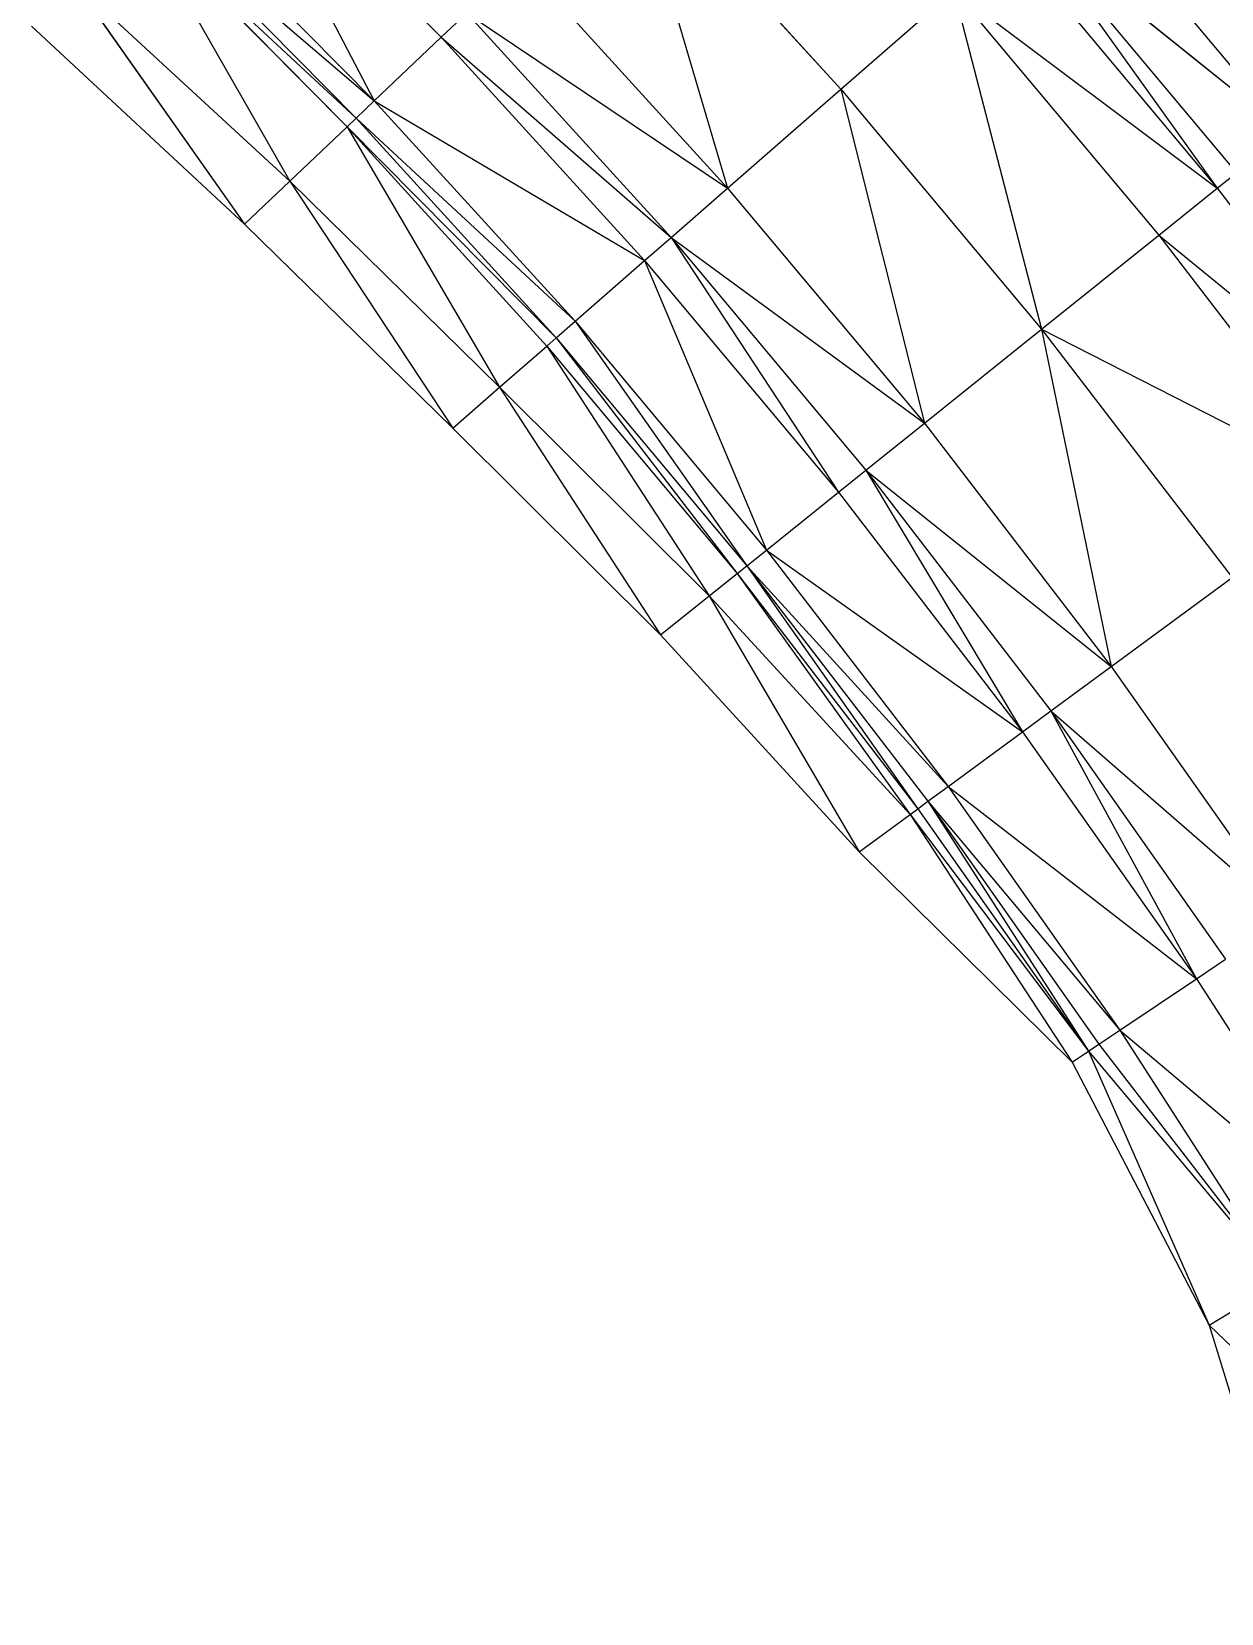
# Model space of a CAD drawing. Extents: x 2195426 to 2196998, y 328445 to 330532.
# Drawn here: x 2195876.6 to 2195971.6, y 329288.6 to 329415 of the extents above; entities that cross this region are included whole.
import ezdxf

# ---------------------------------------------------------------- set-up
doc = ezdxf.new("R2010")
doc.units = 0
doc.layers.add('LS-TIN-BOTTOM', color=1, linetype='CONTINUOUS')
doc.layers.add('LS-TIN-TOP', color=3, linetype='CONTINUOUS')

msp = doc.modelspace()

# ---------------------------------------------------------------- linework, layer by layer
at = {"layer": 'LS-TIN-BOTTOM'}
for p, q in [((2195892.3125, 329431.6662, 1195.7154), (2195903.9349, 329409.4336, 1194.7791)), ((2195892.3125, 329431.6662, 1195.7154), (2195909.2874, 329414.5147, 1196.2403)), ((2195924.3759, 329428.8381, 1197.5768), (2195932.1657, 329402.4615, 1197.6144)), ((2195924.3759, 329428.8381, 1197.5768), (2195941.2053, 329410.3535, 1198.0392)), ((2195960.1098, 329426.858, 1197.1275), (2195976.8256, 329406.8866, 1197.5272)), ((2195887.1762, 329426.3666, 1194.2541), (2195903.9349, 329409.4336, 1194.7791)), ((2195885.0884, 329424.2123, 1193.6541), (2195897.1749, 329403.0164, 1201.7641)), ((2195885.0884, 329424.2123, 1193.6541), (2195901.7591, 329407.3682, 1194.1791)), ((2195885.0884, 329424.2123, 1193.6541), (2195902.4844, 329408.0566, 1194.1791)), ((2195885.7843, 329424.9304, 1193.6541), (2195902.4844, 329408.0566, 1194.1791)), ((2195885.7843, 329424.9304, 1193.6541), (2195903.9349, 329409.4336, 1194.7791)), ((2195956.2361, 329423.4761, 1198.1455), (2195971.2909, 329402.4469, 1198.9319)), ((2195956.2361, 329423.4761, 1198.1455), (2195976.8256, 329406.8866, 1197.5272)), ((2195956.2361, 329423.4761, 1198.1455), (2195972.8144, 329403.669, 1198.5452)), ((2195954.7648, 329422.1916, 1198.5322), (2195971.2909, 329402.4469, 1198.9319)), ((2195915.673, 329420.5764, 1197.152), (2195932.1657, 329402.4615, 1197.6144)), ((2195879.952, 329418.9125, 1202.5106), (2195893.5632, 329399.5878, 1204.7521)), ((2195879.952, 329418.9125, 1202.5106), (2195897.1749, 329403.0164, 1201.7641)), ((2195941.2053, 329410.3535, 1198.0392), (2195950.245, 329418.2456, 1198.464)), ((2195950.245, 329418.2456, 1198.464), (2195957.25, 329391.1838, 1198.4389)), ((2195950.245, 329418.2456, 1198.464), (2195971.2909, 329402.4469, 1198.9319)), ((2195950.245, 329418.2456, 1198.464), (2195966.6107, 329398.6926, 1198.8637)), ((2195909.2874, 329414.5147, 1196.2403), (2195911.3214, 329416.4456, 1196.7948)), ((2195911.3214, 329416.4456, 1196.7948), (2195927.6459, 329398.5154, 1197.2571)), ((2195911.3214, 329416.4456, 1196.7948), (2195932.1657, 329402.4615, 1197.6144)), ((2195876.5548, 329415.4072, 1205.4395), (2195893.5632, 329399.5878, 1204.7521)), ((2195903.9349, 329409.4336, 1194.7791), (2195909.2874, 329414.5147, 1196.2403)), ((2195909.2874, 329414.5147, 1196.2403), (2195925.5332, 329396.671, 1196.7027)), ((2195909.2874, 329414.5147, 1196.2403), (2195927.6459, 329398.5154, 1197.2571)), ((2195932.1657, 329402.4615, 1197.6144), (2195941.2053, 329410.3535, 1198.0392)), ((2195941.2053, 329410.3535, 1198.0392), (2195947.8896, 329383.6752, 1198.0141)), ((2195941.2053, 329410.3535, 1198.0392), (2195957.25, 329391.1838, 1198.4389)), ((2195902.4844, 329408.0566, 1194.1791), (2195903.9349, 329409.4336, 1194.7791)), ((2195903.9349, 329409.4336, 1194.7791), (2195919.9737, 329391.8172, 1195.2414)), ((2195903.9349, 329409.4336, 1194.7791), (2195925.5332, 329396.671, 1196.7027)), ((2195901.7591, 329407.3682, 1194.1791), (2195902.4844, 329408.0566, 1194.1791)), ((2195902.4844, 329408.0566, 1194.1791), (2195918.4671, 329390.5019, 1194.6414)), ((2195902.4844, 329408.0566, 1194.1791), (2195919.9737, 329391.8172, 1195.2414)), ((2195897.1749, 329403.0164, 1201.7641), (2195901.7591, 329407.3682, 1194.1791)), ((2195901.7591, 329407.3682, 1194.1791), (2195913.9427, 329386.5518, 1200.6488)), ((2195901.7591, 329407.3682, 1194.1791), (2195918.4671, 329390.5019, 1194.6414)), ((2195901.7591, 329407.3682, 1194.1791), (2195917.7138, 329389.8442, 1194.6414)), ((2195893.5632, 329399.5878, 1204.7521), (2195897.1749, 329403.0164, 1201.7641)), ((2195897.1749, 329403.0164, 1201.7641), (2195910.2113, 329383.2942, 1203.6207)), ((2195897.1749, 329403.0164, 1201.7641), (2195913.9427, 329386.5518, 1200.6488)), ((2195971.2909, 329402.4469, 1198.9319), (2195972.8144, 329403.669, 1198.5452)), ((2195927.6459, 329398.5154, 1197.2571), (2195932.1657, 329402.4615, 1197.6144)), ((2195932.1657, 329402.4615, 1197.6144), (2195947.8896, 329383.6752, 1198.0141)), ((2195966.6107, 329398.6926, 1198.8637), (2195971.2909, 329402.4469, 1198.9319)), ((2195971.2909, 329402.4469, 1198.9319), (2195986.9802, 329382.0309, 1199.269)), ((2195893.5632, 329399.5878, 1204.7521), (2195910.2113, 329383.2942, 1203.6207)), ((2195925.5332, 329396.671, 1196.7027), (2195927.6459, 329398.5154, 1197.2571)), ((2195927.6459, 329398.5154, 1197.2571), (2195941.0216, 329378.166, 1197.1024)), ((2195927.6459, 329398.5154, 1197.2571), (2195943.2093, 329379.9209, 1197.6568)), ((2195927.6459, 329398.5154, 1197.2571), (2195947.8896, 329383.6752, 1198.0141)), ((2195957.25, 329391.1838, 1198.4389), (2195966.6107, 329398.6926, 1198.8637)), ((2195966.6107, 329398.6926, 1198.8637), (2195982.1476, 329378.4748, 1199.2007)), ((2195966.6107, 329398.6926, 1198.8637), (2195986.9802, 329382.0309, 1199.269)), ((2195919.9737, 329391.8172, 1195.2414), (2195925.5332, 329396.671, 1196.7027)), ((2195925.5332, 329396.671, 1196.7027), (2195935.2648, 329373.5481, 1195.6411)), ((2195925.5332, 329396.671, 1196.7027), (2195941.0216, 329378.166, 1197.1024)), ((2195918.4671, 329390.5019, 1194.6414), (2195919.9737, 329391.8172, 1195.2414)), ((2195919.9737, 329391.8172, 1195.2414), (2195933.7047, 329372.2966, 1195.0411)), ((2195919.9737, 329391.8172, 1195.2414), (2195935.2648, 329373.5481, 1195.6411)), ((2195947.8896, 329383.6752, 1198.0141), (2195957.25, 329391.1838, 1198.4389)), ((2195957.25, 329391.1838, 1198.4389), (2195962.8172, 329364.2503, 1198.3511)), ((2195957.25, 329391.1838, 1198.4389), (2195972.4824, 329371.3625, 1198.7759)), ((2195957.25, 329391.1838, 1198.4389), (2195982.1476, 329378.4748, 1199.2007)), ((2195917.7138, 329389.8442, 1194.6414), (2195918.4671, 329390.5019, 1194.6414)), ((2195918.4671, 329390.5019, 1194.6414), (2195932.9246, 329371.6709, 1195.0411)), ((2195918.4671, 329390.5019, 1194.6414), (2195933.7047, 329372.2966, 1195.0411)), ((2195913.9427, 329386.5518, 1200.6488), (2195917.7138, 329389.8442, 1194.6414)), ((2195917.7138, 329389.8442, 1194.6414), (2195930.7051, 329369.8905, 1198.4555)), ((2195917.7138, 329389.8442, 1194.6414), (2195932.9246, 329371.6709, 1195.0411)), ((2195910.2113, 329383.2942, 1203.6207), (2195913.9427, 329386.5518, 1200.6488)), ((2195913.9427, 329386.5518, 1200.6488), (2195926.8138, 329366.769, 1201.4487)), ((2195913.9427, 329386.5518, 1200.6488), (2195930.7051, 329369.8905, 1198.4555)), ((2195943.2093, 329379.9209, 1197.6568), (2195947.8896, 329383.6752, 1198.0141)), ((2195947.8896, 329383.6752, 1198.0141), (2195962.8172, 329364.2503, 1198.3511)), ((2195910.2113, 329383.2942, 1203.6207), (2195926.8138, 329366.769, 1201.4487)), ((2195941.0216, 329378.166, 1197.1024), (2195943.2093, 329379.9209, 1197.6568)), ((2195943.2093, 329379.9209, 1197.6568), (2195955.7258, 329359.032, 1197.4395)), ((2195943.2093, 329379.9209, 1197.6568), (2195962.8172, 329364.2503, 1198.3511)), ((2195943.2093, 329379.9209, 1197.6568), (2195957.9847, 329360.6942, 1197.9939)), ((2195935.2648, 329373.5481, 1195.6411), (2195941.0216, 329378.166, 1197.1024)), ((2195941.0216, 329378.166, 1197.1024), (2195955.7258, 329359.032, 1197.4395)), ((2195933.7047, 329372.2966, 1195.0411), (2195935.2648, 329373.5481, 1195.6411)), ((2195935.2648, 329373.5481, 1195.6411), (2195949.7816, 329354.6578, 1195.9782)), ((2195935.2648, 329373.5481, 1195.6411), (2195955.7258, 329359.032, 1197.4395)), ((2195932.9246, 329371.6709, 1195.0411), (2195933.7047, 329372.2966, 1195.0411)), ((2195933.7047, 329372.2966, 1195.0411), (2195947.3653, 329352.8798, 1195.3782)), ((2195933.7047, 329372.2966, 1195.0411), (2195948.1707, 329353.4725, 1195.3782)), ((2195933.7047, 329372.2966, 1195.0411), (2195949.7816, 329354.6578, 1195.9782)), ((2195930.7051, 329369.8905, 1198.4555), (2195932.9246, 329371.6709, 1195.0411)), ((2195932.9246, 329371.6709, 1195.0411), (2195946.741, 329352.4204, 1196.3083)), ((2195932.9246, 329371.6709, 1195.0411), (2195947.3653, 329352.8798, 1195.3782)), ((2195962.8172, 329364.2503, 1198.3511), (2195972.4824, 329371.3625, 1198.7759)), ((2195926.8138, 329366.769, 1201.4487), (2195930.7051, 329369.8905, 1198.4555)), ((2195930.7051, 329369.8905, 1198.4555), (2195942.6693, 329349.4242, 1199.3415)), ((2195930.7051, 329369.8905, 1198.4555), (2195946.741, 329352.4204, 1196.3083)), ((2195926.8138, 329366.769, 1201.4487), (2195942.6693, 329349.4242, 1199.3415)), ((2195957.9847, 329360.6942, 1197.9939), (2195962.8172, 329364.2503, 1198.3511)), ((2195962.8172, 329364.2503, 1198.3511), (2195976.9228, 329344.2204, 1198.6256)), ((2195955.7258, 329359.032, 1197.4395), (2195957.9847, 329360.6942, 1197.9939)), ((2195957.9847, 329360.6942, 1197.9939), (2195969.6202, 329339.302, 1197.7139)), ((2195957.9847, 329360.6942, 1197.9939), (2195976.9228, 329344.2204, 1198.6256)), ((2195957.9847, 329360.6942, 1197.9939), (2195971.9463, 329340.8687, 1198.2683)), ((2195949.7816, 329354.6578, 1195.9782), (2195955.7258, 329359.032, 1197.4395)), ((2195955.7258, 329359.032, 1197.4395), (2195969.6202, 329339.302, 1197.7139)), ((2195948.1707, 329353.4725, 1195.3782), (2195949.7816, 329354.6578, 1195.9782)), ((2195949.7816, 329354.6578, 1195.9782), (2195963.4989, 329335.1793, 1196.2526)), ((2195949.7816, 329354.6578, 1195.9782), (2195969.6202, 329339.302, 1197.7139)), ((2195947.3653, 329352.8798, 1195.3782), (2195948.1707, 329353.4725, 1195.3782)), ((2195948.1707, 329353.4725, 1195.3782), (2195961.0106, 329333.5034, 1195.6526)), ((2195948.1707, 329353.4725, 1195.3782), (2195963.4989, 329335.1793, 1196.2526)), ((2195948.1707, 329353.4725, 1195.3782), (2195961.84, 329334.062, 1195.6526)), ((2195942.6693, 329349.4242, 1199.3415), (2195946.741, 329352.4204, 1196.3083)), ((2195946.741, 329352.4204, 1196.3083), (2195947.3653, 329352.8798, 1195.3782)), ((2195946.741, 329352.4204, 1196.3083), (2195959.7075, 329332.6257, 1196.5953)), ((2195946.741, 329352.4204, 1196.3083), (2195961.0106, 329333.5034, 1195.6526)), ((2195947.3653, 329352.8798, 1195.3782), (2195961.0106, 329333.5034, 1195.6526)), ((2195942.6693, 329349.4242, 1199.3415), (2195959.7075, 329332.6257, 1196.5953)), ((2195969.6202, 329339.302, 1197.7139), (2195971.9463, 329340.8687, 1198.2683)), ((2195963.4989, 329335.1793, 1196.2526), (2195969.6202, 329339.302, 1197.7139)), ((2195969.6202, 329339.302, 1197.7139), (2195982.6806, 329319.0104, 1197.9257)), ((2195961.84, 329334.062, 1195.6526), (2195963.4989, 329335.1793, 1196.2526)), ((2195963.4989, 329335.1793, 1196.2526), (2195976.3929, 329315.1463, 1196.4645)), ((2195963.4989, 329335.1793, 1196.2526), (2195982.6806, 329319.0104, 1197.9257)), ((2195959.7075, 329332.6257, 1196.5953), (2195961.0106, 329333.5034, 1195.6526)), ((2195961.0106, 329333.5034, 1195.6526), (2195961.84, 329334.062, 1195.6526)), ((2195961.0106, 329333.5034, 1195.6526), (2195970.6407, 329311.6112, 1195.1141)), ((2195961.0106, 329333.5034, 1195.6526), (2195976.3929, 329315.1463, 1196.4645)), ((2195961.84, 329334.062, 1195.6526), (2195976.3929, 329315.1463, 1196.4645)), ((2195959.7075, 329332.6257, 1196.5953), (2195970.6407, 329311.6112, 1195.1141)), ((2195970.6407, 329311.6112, 1195.1141), (2195976.3929, 329315.1463, 1196.4645)), ((2195970.6407, 329311.6112, 1195.1141), (2195977.706, 329288.5972, 1194.1544)), ((2195970.6407, 329311.6112, 1195.1141), (2195988.4413, 329294.5935, 1196.6136))]:
    msp.add_line(p, q, dxfattribs=at)
at = {"layer": 'LS-TIN-TOP'}
for p, q in [((2195892.312456, 329431.666236, 1199.01638), (2195903.934911, 329409.433605, 1197.455888)), ((2195892.312456, 329431.666236, 1199.01638), (2195909.287422, 329414.514707, 1199.891318)), ((2195924.375945, 329428.838139, 1202.11878), (2195932.165703, 329402.461472, 1202.181341)), ((2195924.375945, 329428.838139, 1202.11878), (2195941.205279, 329410.353473, 1202.889335)), ((2195960.109762, 329426.85803, 1201.369965), (2195976.825601, 329406.886604, 1202.036138)), ((2195887.176242, 329426.366587, 1196.58095), (2195903.934911, 329409.433605, 1197.455888)), ((2195885.088399, 329424.212309, 1195.58095), (2195897.174918, 329403.016389, 1209.097581)), ((2195885.088399, 329424.212309, 1195.58095), (2195901.759145, 329407.368165, 1196.455888)), ((2195885.088399, 329424.212309, 1195.58095), (2195902.484401, 329408.056645, 1196.455888)), ((2195885.784347, 329424.930402, 1195.58095), (2195902.484401, 329408.056645, 1196.455888)), ((2195885.784347, 329424.930402, 1195.58095), (2195903.934911, 329409.433605, 1197.455888)), ((2195956.236062, 329423.476096, 1203.06657), (2195971.290932, 329402.446903, 1204.377246)), ((2195956.236062, 329423.476096, 1203.06657), (2195976.825601, 329406.886604, 1202.036138)), ((2195956.236062, 329423.476096, 1203.06657), (2195972.81439, 329403.668963, 1203.732743)), ((2195954.764831, 329422.191638, 1203.711073), (2195971.290932, 329402.446903, 1204.377246)), ((2195915.672953, 329420.576448, 1201.410786), (2195932.165703, 329402.461472, 1202.181341)), ((2195879.952021, 329418.912491, 1210.341771), (2195893.563192, 329399.587803, 1214.077517)), ((2195879.952021, 329418.912491, 1210.341771), (2195897.174918, 329403.016389, 1209.097581)), ((2195941.205279, 329410.353473, 1202.889335), (2195950.245005, 329418.245605, 1203.597341)), ((2195950.245005, 329418.245605, 1203.597341), (2195957.250034, 329391.183831, 1203.555508)), ((2195950.245005, 329418.245605, 1203.597341), (2195971.290932, 329402.446903, 1204.377246)), ((2195950.245005, 329418.245605, 1203.597341), (2195966.610659, 329398.692566, 1204.263514)), ((2195909.287422, 329414.514707, 1199.891318), (2195911.321421, 329416.445569, 1200.81538)), ((2195911.321421, 329416.445569, 1200.81538), (2195927.645878, 329398.515439, 1201.585936)), ((2195911.321421, 329416.445569, 1200.81538), (2195932.165703, 329402.461472, 1202.181341)), ((2195876.554831, 329415.407202, 1215.223159), (2195893.563192, 329399.587803, 1214.077517)), ((2195903.934911, 329409.433605, 1197.455888), (2195909.287422, 329414.514707, 1199.891318)), ((2195909.287422, 329414.514707, 1199.891318), (2195925.533215, 329396.670979, 1200.661874)), ((2195909.287422, 329414.514707, 1199.891318), (2195927.645878, 329398.515439, 1201.585936)), ((2195932.165703, 329402.461472, 1202.181341), (2195941.205279, 329410.353473, 1202.889335)), ((2195941.205279, 329410.353473, 1202.889335), (2195947.889566, 329383.67522, 1202.847514)), ((2195941.205279, 329410.353473, 1202.889335), (2195957.250034, 329391.183831, 1203.555508)), ((2195902.484401, 329408.056645, 1196.455888), (2195903.934911, 329409.433605, 1197.455888)), ((2195903.934911, 329409.433605, 1197.455888), (2195919.973698, 329391.817244, 1198.226444)), ((2195903.934911, 329409.433605, 1197.455888), (2195925.533215, 329396.670979, 1200.661874)), ((2195901.759145, 329407.368165, 1196.455888), (2195902.484401, 329408.056645, 1196.455888)), ((2195902.484401, 329408.056645, 1196.455888), (2195918.46709, 329390.5019, 1197.226444)), ((2195902.484401, 329408.056645, 1196.455888), (2195919.973698, 329391.817244, 1198.226444)), ((2195897.174918, 329403.016389, 1209.097581), (2195901.759145, 329407.368165, 1196.455888)), ((2195901.759145, 329407.368165, 1196.455888), (2195913.942654, 329386.551841, 1207.238684)), ((2195901.759145, 329407.368165, 1196.455888), (2195918.46709, 329390.5019, 1197.226444)), ((2195901.759145, 329407.368165, 1196.455888), (2195917.713786, 329389.844227, 1197.226444)), ((2195893.563192, 329399.587803, 1214.077517), (2195897.174918, 329403.016389, 1209.097581)), ((2195897.174918, 329403.016389, 1209.097581), (2195910.211336, 329383.294215, 1212.191953)), ((2195897.174918, 329403.016389, 1209.097581), (2195913.942654, 329386.551841, 1207.238684)), ((2195971.290932, 329402.446903, 1204.377246), (2195972.81439, 329403.668963, 1203.732743)), ((2195927.645878, 329398.515439, 1201.585936), (2195932.165703, 329402.461472, 1202.181341)), ((2195932.165703, 329402.461472, 1202.181341), (2195947.889566, 329383.67522, 1202.847514)), ((2195966.610659, 329398.692566, 1204.263514), (2195971.290932, 329402.446903, 1204.377246)), ((2195971.290932, 329402.446903, 1204.377246), (2195986.98023, 329382.030917, 1204.939036)), ((2195893.563192, 329399.587803, 1214.077517), (2195910.211336, 329383.294215, 1212.191953)), ((2195925.533215, 329396.670979, 1200.661874), (2195927.645878, 329398.515439, 1201.585936)), ((2195927.645878, 329398.515439, 1201.585936), (2195941.021634, 329378.166026, 1201.328047)), ((2195927.645878, 329398.515439, 1201.585936), (2195943.209293, 329379.920883, 1202.252109)), ((2195927.645878, 329398.515439, 1201.585936), (2195947.889566, 329383.67522, 1202.847514)), ((2195957.250034, 329391.183831, 1203.555508), (2195966.610659, 329398.692566, 1204.263514)), ((2195966.610659, 329398.692566, 1204.263514), (2195982.147634, 329378.474794, 1204.825304)), ((2195966.610659, 329398.692566, 1204.263514), (2195986.98023, 329382.030917, 1204.939036)), ((2195919.973698, 329391.817244, 1198.226444), (2195925.533215, 329396.670979, 1200.661874)), ((2195925.533215, 329396.670979, 1200.661874), (2195935.264762, 329373.548083, 1198.892617)), ((2195925.533215, 329396.670979, 1200.661874), (2195941.021634, 329378.166026, 1201.328047)), ((2195918.46709, 329390.5019, 1197.226444), (2195919.973698, 329391.817244, 1198.226444)), ((2195919.973698, 329391.817244, 1198.226444), (2195933.704671, 329372.296638, 1197.892617)), ((2195919.973698, 329391.817244, 1198.226444), (2195935.264762, 329373.548083, 1198.892617)), ((2195947.889566, 329383.67522, 1202.847514), (2195957.250034, 329391.183831, 1203.555508)), ((2195957.250034, 329391.183831, 1203.555508), (2195962.817248, 329364.250301, 1203.409304)), ((2195957.250034, 329391.183831, 1203.555508), (2195972.482361, 329371.362488, 1204.117298)), ((2195957.250034, 329391.183831, 1203.555508), (2195982.147634, 329378.474794, 1204.825304)), ((2195917.713786, 329389.844227, 1197.226444), (2195918.46709, 329390.5019, 1197.226444)), ((2195918.46709, 329390.5019, 1197.226444), (2195932.924626, 329371.670915, 1197.892617)), ((2195918.46709, 329390.5019, 1197.226444), (2195933.704671, 329372.296638, 1197.892617)), ((2195913.942654, 329386.551841, 1207.238684), (2195917.713786, 329389.844227, 1197.226444)), ((2195917.713786, 329389.844227, 1197.226444), (2195930.70514, 329369.890528, 1203.583274)), ((2195917.713786, 329389.844227, 1197.226444), (2195932.924626, 329371.670915, 1197.892617)), ((2195910.211336, 329383.294215, 1212.191953), (2195913.942654, 329386.551841, 1207.238684)), ((2195913.942654, 329386.551841, 1207.238684), (2195926.813783, 329366.76903, 1208.571902)), ((2195913.942654, 329386.551841, 1207.238684), (2195930.70514, 329369.890528, 1203.583274)), ((2195943.209293, 329379.920883, 1202.252109), (2195947.889566, 329383.67522, 1202.847514)), ((2195947.889566, 329383.67522, 1202.847514), (2195962.817248, 329364.250301, 1203.409304)), ((2195910.211336, 329383.294215, 1212.191953), (2195926.813783, 329366.76903, 1208.571902)), ((2195941.021634, 329378.166026, 1201.328047), (2195943.209293, 329379.920883, 1202.252109)), ((2195943.209293, 329379.920883, 1202.252109), (2195955.725793, 329359.03197, 1201.889837)), ((2195943.209293, 329379.920883, 1202.252109), (2195962.817248, 329364.250301, 1203.409304)), ((2195943.209293, 329379.920883, 1202.252109), (2195957.984652, 329360.694178, 1202.813899)), ((2195935.264762, 329373.548083, 1198.892617), (2195941.021634, 329378.166026, 1201.328047)), ((2195941.021634, 329378.166026, 1201.328047), (2195955.725793, 329359.03197, 1201.889837)), ((2195933.704671, 329372.296638, 1197.892617), (2195935.264762, 329373.548083, 1198.892617)), ((2195935.264762, 329373.548083, 1198.892617), (2195949.78156, 329354.657835, 1199.454407)), ((2195935.264762, 329373.548083, 1198.892617), (2195955.725793, 329359.03197, 1201.889837)), ((2195932.924626, 329371.670915, 1197.892617), (2195933.704671, 329372.296638, 1197.892617)), ((2195933.704671, 329372.296638, 1197.892617), (2195947.365262, 329352.879774, 1198.454407)), ((2195933.704671, 329372.296638, 1197.892617), (2195948.170694, 329353.472461, 1198.454407)), ((2195933.704671, 329372.296638, 1197.892617), (2195949.78156, 329354.657835, 1199.454407)), ((2195930.70514, 329369.890528, 1203.583274), (2195932.924626, 329371.670915, 1197.892617)), ((2195932.924626, 329371.670915, 1197.892617), (2195946.741013, 329352.420413, 1200.004501)), ((2195932.924626, 329371.670915, 1197.892617), (2195947.365262, 329352.879774, 1198.454407)), ((2195962.817248, 329364.250301, 1203.409304), (2195972.482361, 329371.362488, 1204.117298)), ((2195926.813783, 329366.76903, 1208.571902), (2195930.70514, 329369.890528, 1203.583274)), ((2195930.70514, 329369.890528, 1203.583274), (2195942.669253, 329349.42416, 1205.05987)), ((2195930.70514, 329369.890528, 1203.583274), (2195946.741013, 329352.420413, 1200.004501)), ((2195926.813783, 329366.76903, 1208.571902), (2195942.669253, 329349.42416, 1205.05987)), ((2195957.984652, 329360.694178, 1202.813899), (2195962.817248, 329364.250301, 1203.409304)), ((2195962.817248, 329364.250301, 1203.409304), (2195976.922837, 329344.220435, 1203.866711)), ((2195955.725793, 329359.03197, 1201.889837), (2195957.984652, 329360.694178, 1202.813899)), ((2195957.984652, 329360.694178, 1202.813899), (2195969.620169, 329339.302025, 1202.347244)), ((2195957.984652, 329360.694178, 1202.813899), (2195976.922837, 329344.220435, 1203.866711)), ((2195957.984652, 329360.694178, 1202.813899), (2195971.946306, 329340.868698, 1203.271306)), ((2195949.78156, 329354.657835, 1199.454407), (2195955.725793, 329359.03197, 1201.889837)), ((2195955.725793, 329359.03197, 1201.889837), (2195969.620169, 329339.302025, 1202.347244)), ((2195948.170694, 329353.472461, 1198.454407), (2195949.78156, 329354.657835, 1199.454407)), ((2195949.78156, 329354.657835, 1199.454407), (2195963.498892, 329335.179291, 1199.911814)), ((2195949.78156, 329354.657835, 1199.454407), (2195969.620169, 329339.302025, 1202.347244)), ((2195947.365262, 329352.879774, 1198.454407), (2195948.170694, 329353.472461, 1198.454407)), ((2195948.170694, 329353.472461, 1198.454407), (2195961.010626, 329333.503423, 1198.911814)), ((2195948.170694, 329353.472461, 1198.454407), (2195963.498892, 329335.179291, 1199.911814)), ((2195948.170694, 329353.472461, 1198.454407), (2195961.840048, 329334.062046, 1198.911814)), ((2195942.669253, 329349.42416, 1205.05987), (2195946.741013, 329352.420413, 1200.004501)), ((2195946.741013, 329352.420413, 1200.004501), (2195947.365262, 329352.879774, 1198.454407)), ((2195946.741013, 329352.420413, 1200.004501), (2195959.707482, 329332.625744, 1200.482961)), ((2195946.741013, 329352.420413, 1200.004501), (2195961.010626, 329333.503423, 1198.911814)), ((2195947.365262, 329352.879774, 1198.454407), (2195961.010626, 329333.503423, 1198.911814)), ((2195942.669253, 329349.42416, 1205.05987), (2195959.707482, 329332.625744, 1200.482961)), ((2195969.620169, 329339.302025, 1202.347244), (2195971.946306, 329340.868698, 1203.271306)), ((2195963.498892, 329335.179291, 1199.911814), (2195969.620169, 329339.302025, 1202.347244)), ((2195969.620169, 329339.302025, 1202.347244), (2195982.680642, 329319.010439, 1202.700268)), ((2195961.840048, 329334.062046, 1198.911814), (2195963.498892, 329335.179291, 1199.911814)), ((2195963.498892, 329335.179291, 1199.911814), (2195976.392947, 329315.146263, 1200.264838)), ((2195963.498892, 329335.179291, 1199.911814), (2195982.680642, 329319.010439, 1202.700268)), ((2195959.707482, 329332.625744, 1200.482961), (2195961.010626, 329333.503423, 1198.911814)), ((2195961.010626, 329333.503423, 1198.911814), (2195961.840048, 329334.062046, 1198.911814)), ((2195961.010626, 329333.503423, 1198.911814), (2195970.640717, 329311.611164, 1198.014281)), ((2195961.010626, 329333.503423, 1198.911814), (2195976.392947, 329315.146263, 1200.264838)), ((2195961.840048, 329334.062046, 1198.911814), (2195976.392947, 329315.146263, 1200.264838)), ((2195959.707482, 329332.625744, 1200.482961), (2195970.640717, 329311.611164, 1198.014281)), ((2195970.640717, 329311.611164, 1198.014281), (2195976.392947, 329315.146263, 1200.264838)), ((2195970.640717, 329311.611164, 1198.014281), (2195977.706029, 329288.597213, 1196.414663)), ((2195970.640717, 329311.611164, 1198.014281), (2195988.441343, 329294.593525, 1200.51348))]:
    msp.add_line(p, q, dxfattribs=at)

doc.saveas('drawing.dxf')
